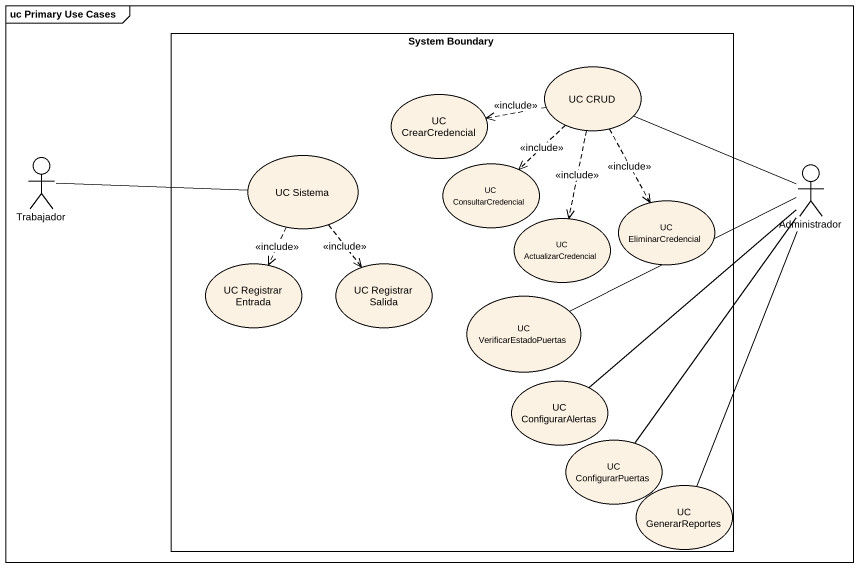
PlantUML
@startuml
mainframe uc Primary Use Cases
rectangle "System Boundary" as System_Boundary {
  usecase "UC CRUD" as UC_CRUD
  usecase "UC CrearCredencial" as UC_CrearCredencial
  usecase "UC Sistema" as UC_Sistema
  usecase "UC ConsultarCredencial" as UC_ConsultarCredencial
  usecase "UC ActualizarCredencial" as UC_ActualizarCredencial
  usecase "UC EliminarCredencial" as UC_EliminarCredencial
  usecase "UC Registrar Entrada" as UC_Registrar_Entrada
  usecase "UC Registrar Salida" as UC_Registrar_Salida
  usecase "UC VerificarEstadoPuertas" as UC_VerificarEstadoPuertas
  usecase "UC ConfigurarAlertas" as UC_ConfigurarAlertas
  usecase "UC ConfigurarPuertas" as UC_ConfigurarPuertas
  usecase "UC GenerarReportes" as UC_GenerarReportes
}
actor Trabajador
actor Administrador
UC_CRUD .left.> UC_CrearCredencial : <<include>>
UC_CRUD ..> UC_ConsultarCredencial : <<include>>
UC_CRUD ..> UC_ActualizarCredencial : <<include>>
UC_CRUD ..> UC_EliminarCredencial : <<include>>
Trabajador -right- UC_Sistema
UC_Sistema ..> UC_Registrar_Entrada : <<include>>
UC_Sistema ..> UC_Registrar_Salida : <<include>>
Administrador -left- UC_CRUD
Administrador -left- UC_VerificarEstadoPuertas
Administrador -- UC_ConfigurarAlertas
Administrador -- UC_ConfigurarPuertas
Administrador -- UC_GenerarReportes
@enduml
